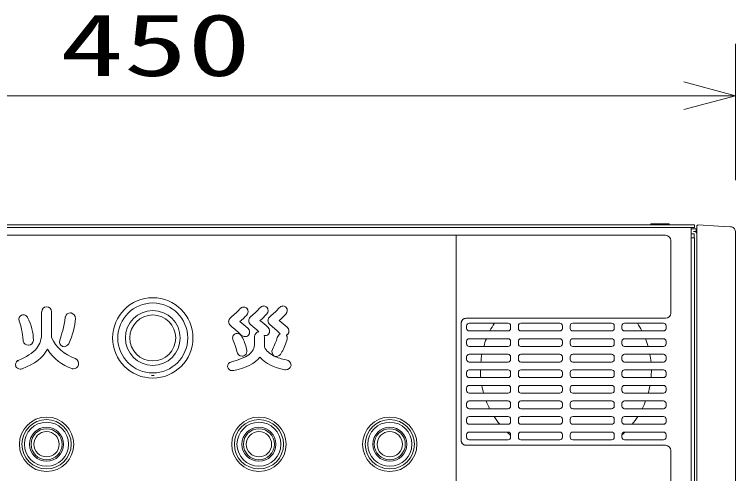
# Model space of a CAD drawing. Units: millimetres on the paper. Extents: x -401 to 401, y -280 to 280.
# Drawn here: x -341.83 to -313.99, y -159.73 to -142.02 of the extents above; entities that cross this region are included whole.
import ezdxf
from ezdxf.enums import TextEntityAlignment as Align

# ---------------------------------------------------------------- set-up
doc = ezdxf.new("R2010")
doc.units = ezdxf.units.MM
doc.layers.add('0-5_GAIKEI', color=4, linetype='Continuous', lineweight=9)
doc.layers.add('0-6_SUNPO', color=7, linetype='Continuous', lineweight=9)
doc.styles.add('ＭＳ ゴシック', font='')
doc.styles.get('ＭＳ ゴシック').set_extended_font_data('MS Gothic')

# ---------------------------------------------------------------- blocks, each defined once
blk = doc.blocks.new('_OPEN30')
at = {"layer": '0-6_SUNPO'}
blk.add_line((0, 0), (-1, 0), dxfattribs=at)
blk.add_lwpolyline([(-1, 0.2679), (0, 0), (-1, -0.2679)], dxfattribs=at)

msp = doc.modelspace()

# ---------------------------------------------------------------- linework, layer by layer
at = {"layer": '0-5_GAIKEI'}
for p, q in [((-315.712, -150.236), (-357.412, -150.236)), ((-315.812, -150.236), (-315.582, -150.236)), ((-315.712, -176.536), (-315.712, -150.236)), ((-315.712, -150.286), (-315.512, -150.286)), ((-315.512, -150.286), (-315.512, -150.386)), ((-355.992, -150.536), (-316.692, -150.536)), ((-355.992, -150.536), (-316.692, -150.536)), ((-324.773, -176.236), (-324.773, -150.536)), ((-315.592, -150.486), (-315.712, -150.486)), ((-315.512, -150.386), (-315.592, -150.386)), ((-315.592, -150.486), (-315.592, -150.636)), ((-316.492, -153.536), (-316.492, -150.736)), ((-315.712, -150.636), (-315.582, -150.636)), ((-315.582, -176.136), (-315.582, -150.636)), ((-340.782, -153.488), (-340.782, -154.312)), ((-340.403, -154.478), (-340.403, -153.488)), ((-339.481, -153.751), (-339.48, -153.746)), ((-324.59, -153.904), (-324.592, -153.936)), ((-324.592, -153.936), (-324.592, -158.436)), ((-324.592, -153.936), (-324.592, -158.436)), ((-324.582, -153.873), (-324.59, -153.904)), ((-324.57, -153.845), (-324.582, -153.873)), ((-324.554, -153.818), (-324.57, -153.845)), ((-324.534, -153.795), (-324.554, -153.818)), ((-324.511, -153.775), (-324.534, -153.795)), ((-324.484, -153.759), (-324.511, -153.775)), ((-324.456, -153.747), (-324.484, -153.759)), ((-324.425, -153.739), (-324.456, -153.747)), ((-324.392, -153.736), (-324.425, -153.739)), ((-324.392, -153.736), (-316.692, -153.736)), ((-322.777, -153.926), (-324.277, -153.926)), ((-320.777, -153.926), (-322.277, -153.926)), ((-318.777, -153.926), (-320.277, -153.926)), ((-316.777, -153.926), (-318.277, -153.926)), ((-333.481, -154.029), (-333.477, -154.033)), ((-332.707, -153.989), (-332.703, -153.993)), ((-331.963, -153.989), (-331.959, -153.993)), ((-324.377, -154.026), (-324.377, -154.126)), ((-324.277, -154.226), (-322.777, -154.226)), ((-322.677, -154.126), (-322.677, -154.026)), ((-322.377, -154.026), (-322.377, -154.126)), ((-322.277, -154.226), (-320.777, -154.226)), ((-320.677, -154.126), (-320.677, -154.026)), ((-320.377, -154.026), (-320.377, -154.126)), ((-320.277, -154.226), (-318.777, -154.226)), ((-318.677, -154.126), (-318.677, -154.026)), ((-318.377, -154.026), (-318.377, -154.126)), ((-318.277, -154.226), (-316.777, -154.226)), ((-316.677, -154.126), (-316.677, -154.026)), ((-333.301, -154.337), (-333.305, -154.339)), ((-333.076, -154.385), (-333.073, -154.388)), ((-332.562, -154.451), (-332.562, -154.739)), ((-332.183, -154.853), (-332.183, -154.451)), ((-324.377, -154.626), (-324.377, -154.726)), ((-322.777, -154.526), (-324.277, -154.526)), ((-322.677, -154.726), (-322.677, -154.626)), ((-322.377, -154.626), (-322.377, -154.726)), ((-320.777, -154.526), (-322.277, -154.526)), ((-320.677, -154.726), (-320.677, -154.626)), ((-320.377, -154.626), (-320.377, -154.726)), ((-318.777, -154.526), (-320.277, -154.526)), ((-318.677, -154.726), (-318.677, -154.626)), ((-318.377, -154.626), (-318.377, -154.726)), ((-316.777, -154.526), (-318.277, -154.526)), ((-316.677, -154.726), (-316.677, -154.626)), ((-324.277, -154.826), (-322.777, -154.826)), ((-322.277, -154.826), (-320.777, -154.826)), ((-320.277, -154.826), (-318.777, -154.826)), ((-318.277, -154.826), (-316.777, -154.826)), ((-331.813, -155.189), (-331.804, -155.195)), ((-331.802, -155.196), (-331.793, -155.199)), ((-324.377, -155.226), (-324.377, -155.326)), ((-322.777, -155.126), (-324.277, -155.126)), ((-322.677, -155.326), (-322.677, -155.226)), ((-322.377, -155.226), (-322.377, -155.326)), ((-320.777, -155.126), (-322.277, -155.126)), ((-320.677, -155.326), (-320.677, -155.226)), ((-320.377, -155.226), (-320.377, -155.326)), ((-318.777, -155.126), (-320.277, -155.126)), ((-318.677, -155.326), (-318.677, -155.226)), ((-318.377, -155.226), (-318.377, -155.326)), ((-316.777, -155.126), (-318.277, -155.126)), ((-316.677, -155.326), (-316.677, -155.226)), ((-341.681, -155.383), (-341.696, -155.391)), ((-324.277, -155.426), (-322.777, -155.426)), ((-322.277, -155.426), (-320.777, -155.426)), ((-320.277, -155.426), (-318.777, -155.426)), ((-318.277, -155.426), (-316.777, -155.426)), ((-324.377, -155.826), (-324.377, -155.926)), ((-322.777, -155.726), (-324.277, -155.726)), ((-322.677, -155.926), (-322.677, -155.826)), ((-322.377, -155.826), (-322.377, -155.926)), ((-320.777, -155.726), (-322.277, -155.726)), ((-320.677, -155.926), (-320.677, -155.826)), ((-320.377, -155.826), (-320.377, -155.926)), ((-318.777, -155.726), (-320.277, -155.726)), ((-318.677, -155.926), (-318.677, -155.826)), ((-318.377, -155.826), (-318.377, -155.926)), ((-316.777, -155.726), (-318.277, -155.726)), ((-316.677, -155.926), (-316.677, -155.826)), ((-324.277, -156.026), (-322.777, -156.026)), ((-322.277, -156.026), (-320.777, -156.026)), ((-320.277, -156.026), (-318.777, -156.026)), ((-318.277, -156.026), (-316.777, -156.026)), ((-324.377, -156.426), (-324.377, -156.526)), ((-322.777, -156.326), (-324.277, -156.326)), ((-322.677, -156.526), (-322.677, -156.426)), ((-322.377, -156.426), (-322.377, -156.526)), ((-320.777, -156.326), (-322.277, -156.326)), ((-320.677, -156.526), (-320.677, -156.426)), ((-320.377, -156.426), (-320.377, -156.526)), ((-318.777, -156.326), (-320.277, -156.326)), ((-318.677, -156.526), (-318.677, -156.426)), ((-318.377, -156.426), (-318.377, -156.526)), ((-316.777, -156.326), (-318.277, -156.326)), ((-316.677, -156.526), (-316.677, -156.426)), ((-324.277, -156.626), (-322.777, -156.626)), ((-322.277, -156.626), (-320.777, -156.626)), ((-320.277, -156.626), (-318.777, -156.626)), ((-318.277, -156.626), (-316.777, -156.626)), ((-322.777, -156.926), (-324.277, -156.926)), ((-320.777, -156.926), (-322.277, -156.926)), ((-318.777, -156.926), (-320.277, -156.926)), ((-316.777, -156.926), (-318.277, -156.926)), ((-324.377, -157.026), (-324.377, -157.126)), ((-324.277, -157.226), (-322.777, -157.226)), ((-322.677, -157.126), (-322.677, -157.026)), ((-322.377, -157.026), (-322.377, -157.126)), ((-322.277, -157.226), (-320.777, -157.226)), ((-320.677, -157.126), (-320.677, -157.026)), ((-320.377, -157.026), (-320.377, -157.126)), ((-320.277, -157.226), (-318.777, -157.226)), ((-318.677, -157.126), (-318.677, -157.026)), ((-318.377, -157.026), (-318.377, -157.126)), ((-318.277, -157.226), (-316.777, -157.226)), ((-316.677, -157.126), (-316.677, -157.026)), ((-322.777, -157.526), (-324.277, -157.526)), ((-320.777, -157.526), (-322.277, -157.526)), ((-318.777, -157.526), (-320.277, -157.526)), ((-316.777, -157.526), (-318.277, -157.526)), ((-324.377, -157.626), (-324.377, -157.726)), ((-324.277, -157.826), (-322.777, -157.826)), ((-322.677, -157.726), (-322.677, -157.626)), ((-322.377, -157.626), (-322.377, -157.726)), ((-322.277, -157.826), (-320.777, -157.826)), ((-320.677, -157.726), (-320.677, -157.626)), ((-320.377, -157.626), (-320.377, -157.726)), ((-320.277, -157.826), (-318.777, -157.826)), ((-318.677, -157.726), (-318.677, -157.626)), ((-318.377, -157.626), (-318.377, -157.726)), ((-318.277, -157.826), (-316.777, -157.826)), ((-316.677, -157.726), (-316.677, -157.626)), ((-322.777, -158.126), (-324.277, -158.126)), ((-320.777, -158.126), (-322.277, -158.126)), ((-318.777, -158.126), (-320.277, -158.126)), ((-316.777, -158.126), (-318.277, -158.126)), ((-324.377, -158.226), (-324.377, -158.326)), ((-322.677, -158.326), (-322.677, -158.226)), ((-322.377, -158.226), (-322.377, -158.326)), ((-320.677, -158.326), (-320.677, -158.226)), ((-320.377, -158.226), (-320.377, -158.326)), ((-318.677, -158.326), (-318.677, -158.226)), ((-318.377, -158.226), (-318.377, -158.326)), ((-316.677, -158.326), (-316.677, -158.226)), ((-324.592, -158.436), (-324.59, -158.469)), ((-324.59, -158.469), (-324.582, -158.5)), ((-324.582, -158.5), (-324.57, -158.528)), ((-324.57, -158.528), (-324.554, -158.555)), ((-324.554, -158.555), (-324.534, -158.578)), ((-324.534, -158.578), (-324.511, -158.598)), ((-324.511, -158.598), (-324.484, -158.614)), ((-324.484, -158.614), (-324.456, -158.626)), ((-324.456, -158.626), (-324.425, -158.634)), ((-324.425, -158.634), (-324.392, -158.636)), ((-324.392, -158.636), (-316.692, -158.636)), ((-324.392, -158.636), (-316.692, -158.636)), ((-324.277, -158.426), (-322.777, -158.426)), ((-322.277, -158.426), (-320.777, -158.426)), ((-320.277, -158.426), (-318.777, -158.426)), ((-318.277, -158.426), (-316.777, -158.426)), ((-316.492, -158.836), (-316.492, -176.036))]:
    msp.add_line(p, q, dxfattribs=at)
at = {"layer": '0-5_GAIKEI', "color": 7}
for p, q in [((-357.312, -150.136), (-315.582, -150.136)), ((-316.562, -150.091), (-317.262, -150.091)), ((-317.262, -150.136), (-317.262, -150.091)), ((-316.562, -150.136), (-316.562, -150.091)), ((-315.582, -150.136), (-315.582, -150.236)), ((-315.492, -176.584), (-315.492, -150.189)), ((-315.44, -150.139), (-314.656, -150.18)), ((-314.656, -150.18), (-314.182, -150.205)), ((-313.992, -150.405), (-313.992, -176.368))]:
    msp.add_line(p, q, dxfattribs=at)
at = {"layer": '0-5_GAIKEI'}
for points in [[(-333.128, -153.368), (-333.131, -153.371), (-333.134, -153.375)], [(-332.867, -153.348), (-332.875, -153.341), (-332.883, -153.336)], [(-332.354, -153.328), (-332.357, -153.332), (-332.36, -153.335)], [(-332.094, -153.309), (-332.101, -153.302), (-332.109, -153.296)], [(-331.61, -153.328), (-331.613, -153.332), (-331.616, -153.335)], [(-331.349, -153.309), (-331.356, -153.302), (-331.365, -153.296)], [(-341.547, -153.612), (-341.554, -153.614), (-341.56, -153.617)], [(-339.648, -153.53), (-339.659, -153.527), (-339.67, -153.527)], [(-341.651, -153.834), (-341.65, -153.837), (-341.649, -153.84)], [(-341.327, -153.702), (-341.329, -153.696), (-341.333, -153.691)], [(-339.866, -153.683), (-339.867, -153.686), (-339.868, -153.69)], [(-332.811, -154.403), (-332.8, -154.396), (-332.792, -154.386)], [(-332.037, -154.364), (-332.026, -154.356), (-332.018, -154.346)], [(-331.292, -154.364), (-331.282, -154.356), (-331.274, -154.346)], [(-341.496, -154.6), (-341.494, -154.611), (-341.491, -154.621)], [(-341.297, -154.779), (-341.291, -154.779), (-341.286, -154.779)], [(-341.098, -154.591), (-341.098, -154.584), (-341.098, -154.577)], [(-340.081, -154.584), (-340.083, -154.59), (-340.084, -154.595)], [(-339.747, -154.737), (-339.741, -154.729), (-339.737, -154.72)], [(-339.992, -154.818), (-339.984, -154.822), (-339.975, -154.825)], [(-339.468, -155.299), (-339.477, -155.293), (-339.486, -155.29)], [(-333.017, -155.195), (-333.012, -155.195), (-333.006, -155.193)], [(-341.691, -155.36), (-341.701, -155.364), (-341.709, -155.37)], [(-331.154, -155.564), (-331.151, -155.553), (-331.151, -155.542)], [(-341.553, -155.69), (-341.546, -155.688), (-341.54, -155.686)], [(-339.622, -155.677), (-339.615, -155.679), (-339.608, -155.68)], [(-331.399, -155.72), (-331.394, -155.721), (-331.389, -155.721)], [(-336.547, -155.945), (-336.492, -155.946), (-336.438, -155.945)]]:
    msp.add_lwpolyline(points, dxfattribs=at)
for centre, radius in [((-336.492, -154.496), 1.55), ((-336.492, -154.496), 1.35), ((-336.492, -154.496), 1.058), ((-336.492, -154.496), 0.888), ((-340.592, -158.596), 1.05), ((-332.392, -158.596), 1.05), ((-327.342, -158.596), 1.05), ((-340.592, -158.596), 0.95), ((-340.592, -158.596), 0.85), ((-332.392, -158.596), 0.95), ((-332.392, -158.596), 0.85), ((-327.342, -158.596), 0.95), ((-327.342, -158.596), 0.85), ((-340.592, -158.596), 0.656), ((-340.592, -158.596), 0.6), ((-340.592, -158.596), 0.488), ((-332.392, -158.596), 0.656), ((-332.392, -158.596), 0.6), ((-332.392, -158.596), 0.488), ((-327.342, -158.596), 0.656), ((-327.342, -158.596), 0.6), ((-327.342, -158.596), 0.488)]:
    msp.add_circle(centre, radius, dxfattribs=at)
at = {"layer": '0-5_GAIKEI', "color": 7}
for centre, radius, start, end in [((-315.442, -150.189), 0.05, 87.0001, 180), ((-314.193, -150.405), 0.2, 75.1055, 86.9505), ((-314.192, -150.405), 0.2, 0.0033, 75.1322)]:
    msp.add_arc(centre, radius, start, end, dxfattribs=at)
at = {"layer": '0-5_GAIKEI'}
for centre, radius, start, end in [((-316.692, -150.736), 0.2, 0, 90), ((-315.592, -150.486), 0.1, 0, 101.537), ((-340.587, -153.484), 0.194, 91.4629, 181.4629), ((-340.597, -153.484), 0.194, 358.5371, 88.5371), ((-332.978, -153.507), 0.204, 92.064, 137.0549), ((-333.017, -153.483), 0.202, 315.819, 41.9595), ((-332.205, -153.468), 0.204, 92.064, 137.0549), ((-332.243, -153.443), 0.202, 315.819, 41.9595), ((-331.46, -153.468), 0.204, 92.064, 137.0549), ((-331.499, -153.443), 0.202, 315.819, 41.9595), ((-341.475, -153.78), 0.183, 117.4084, 196.9496), ((-341.486, -153.792), 0.191, 90.346, 108.7032), ((-341.493, -153.79), 0.189, 31.8143, 88.0596), ((-339.669, -153.731), 0.203, 90.3272, 166.3555), ((-339.699, -153.743), 0.219, 359.01, 76.3865), ((-334.878, -151.75), 2.745, 309.6513, 316.9432), ((-334.105, -151.71), 2.745, 309.6513, 316.9432), ((-333.36, -151.71), 2.745, 309.6513, 316.9432), ((-316.692, -153.536), 0.2, 270, 0), ((-333.344, -153.86), 0.218, 181.4827, 230.8678), ((-335.316, -156.79), 3.655, 46.9313, 53.2067), ((-332.57, -153.82), 0.218, 181.4827, 230.8678), ((-334.542, -156.751), 3.655, 46.9313, 53.2067), ((-331.826, -153.82), 0.218, 181.4827, 230.8678), ((-333.798, -156.751), 3.655, 46.9313, 53.2067), ((-324.392, -153.936), 0.2, 90, 180), ((-324.277, -154.026), 0.1, 90, 180), ((-320.542, -155.736), 3.3, 146.7369, 152.7692), ((-322.777, -154.026), 0.1, 0, 90), ((-322.277, -154.026), 0.1, 90, 180), ((-320.777, -154.026), 0.1, 0, 90), ((-320.277, -154.026), 0.1, 90, 180), ((-318.777, -154.026), 0.1, 0, 90), ((-318.277, -154.026), 0.1, 90, 180), ((-320.542, -155.736), 3.3, 27.2308, 33.2631), ((-316.777, -154.026), 0.1, 0, 90), ((-337.806, -159.366), 6.869, 46.4835, 50.935), ((-332.952, -154.268), 0.198, 323.7348, 48.413), ((-336.982, -159.268), 6.792, 47.5819, 50.9504), ((-332.178, -154.229), 0.198, 323.7348, 48.413), ((-336.279, -159.316), 6.855, 46.6449, 50.9392), ((-331.434, -154.229), 0.198, 323.7348, 48.413), ((-324.277, -154.126), 0.1, 180, 270), ((-322.777, -154.126), 0.1, 270, 0), ((-322.277, -154.126), 0.1, 180, 270), ((-320.777, -154.126), 0.1, 270, 0), ((-320.277, -154.126), 0.1, 180, 270), ((-318.777, -154.126), 0.1, 270, 0), ((-318.277, -154.126), 0.1, 180, 270), ((-316.777, -154.126), 0.1, 270, 0), ((-341.753, -154.322), 0.971, 323.9144, 0.6007), ((-333.241, -154.497), 0.171, 112.0258, 157.4235), ((-333.229, -154.523), 0.199, 90.4169, 111.0514), ((-333.245, -154.538), 0.214, 23.0851, 86.1235), ((-332.37, -154.443), 0.192, 99.2448, 182.3906), ((-332.449, -154.45), 0.265, 359.8116, 10.3189), ((-332.158, -154.213), 0.191, 261.0918, 270.0098), ((-331.458, -154.533), 0.232, 119.5783, 167.2688), ((-331.433, -154.169), 0.24, 294.9966, 305.7795), ((-331.483, -154.492), 0.185, 30.9253, 34.9392), ((-341.285, -154.566), 0.214, 195.1259, 266.6952), ((-341.309, -154.568), 0.212, 276.2858, 353.6353), ((-339.899, -154.649), 0.193, 163.6327, 241.189), ((-339.926, -154.619), 0.214, 272.1459, 326.5564), ((-324.277, -154.626), 0.1, 90, 180), ((-324.277, -154.726), 0.1, 180, 270), ((-320.542, -155.736), 3.3, 158.4898, 163.9928), ((-322.777, -154.626), 0.1, 0, 90), ((-322.777, -154.726), 0.1, 270, 0), ((-322.277, -154.626), 0.1, 90, 180), ((-322.277, -154.726), 0.1, 180, 270), ((-320.777, -154.626), 0.1, 0, 90), ((-320.777, -154.726), 0.1, 270, 0), ((-320.277, -154.626), 0.1, 90, 180), ((-320.277, -154.726), 0.1, 180, 270), ((-318.777, -154.626), 0.1, 0, 90), ((-318.777, -154.726), 0.1, 270, 0), ((-318.277, -154.626), 0.1, 90, 180), ((-318.277, -154.726), 0.1, 180, 270), ((-320.542, -155.736), 3.3, 16.0072, 21.5102), ((-316.777, -154.626), 0.1, 0, 90), ((-316.777, -154.726), 0.1, 270, 0), ((-339.917, -154.624), 0.209, 253.6864, 269.7324), ((-333.036, -154.986), 0.211, 188.6452, 267.8569), ((-333.109, -154.996), 0.25, 331.6509, 16.9269), ((-331.7, -155.035), 0.191, 150.8234, 233.8076), ((-339.58, -155.489), 0.221, 347.5609, 59.5036), ((-333.044, -154.937), 0.26, 270.06, 275.8361), ((-333.042, -155.015), 0.182, 281.479, 326.7722), ((-331.721, -155.012), 0.201, 249.0266, 269.6814), ((-331.738, -154.982), 0.231, 274.086, 333.15), ((-331.364, -155.557), 0.214, 4.0253, 83.7521), ((-324.277, -155.226), 0.1, 90, 180), ((-324.277, -155.326), 0.1, 180, 270), ((-320.542, -155.736), 3.3, 169.3477, 174.6097), ((-322.777, -155.226), 0.1, 0, 90), ((-322.777, -155.326), 0.1, 270, 0), ((-322.277, -155.226), 0.1, 90, 180), ((-322.277, -155.326), 0.1, 180, 270), ((-320.777, -155.226), 0.1, 0, 90), ((-320.777, -155.326), 0.1, 270, 0), ((-320.277, -155.226), 0.1, 90, 180), ((-320.277, -155.326), 0.1, 180, 270), ((-318.777, -155.226), 0.1, 0, 90), ((-318.777, -155.326), 0.1, 270, 0), ((-318.277, -155.226), 0.1, 90, 180), ((-318.277, -155.326), 0.1, 180, 270), ((-320.542, -155.736), 3.3, 5.3903, 10.6523), ((-316.777, -155.226), 0.1, 0, 90), ((-316.777, -155.326), 0.1, 270, 0), ((-341.617, -155.523), 0.178, 121.0479, 199.4034), ((-341.612, -155.507), 0.19, 203.3196, 270), ((-339.552, -155.493), 0.193, 269.4897, 346.8818), ((-333.422, -155.594), 0.181, 97.5086, 183.8306), ((-333.428, -155.579), 0.176, 188.8792, 271.314), ((-331.356, -155.515), 0.208, 268.9119, 346.2716), ((-341.613, -155.426), 0.271, 270.4159, 282.8578), ((-339.552, -155.378), 0.308, 259.4036, 269.6145), ((-333.428, -155.422), 0.333, 270.6313, 281.0458), ((-331.36, -155.399), 0.324, 264.7317, 269.9907), ((-324.277, -155.826), 0.1, 90, 180), ((-320.542, -155.736), 3.3, 179.8264, 185.0416), ((-322.777, -155.826), 0.1, 0, 90), ((-322.277, -155.826), 0.1, 90, 180), ((-320.777, -155.826), 0.1, 0, 90), ((-320.277, -155.826), 0.1, 90, 180), ((-318.777, -155.826), 0.1, 0, 90), ((-318.277, -155.826), 0.1, 90, 180), ((-320.542, -155.736), 3.3, 354.9584, 0.1736), ((-316.777, -155.826), 0.1, 0, 90), ((-324.277, -155.926), 0.1, 180, 270), ((-322.777, -155.926), 0.1, 270, 0), ((-322.277, -155.926), 0.1, 180, 270), ((-320.777, -155.926), 0.1, 270, 0), ((-320.277, -155.926), 0.1, 180, 270), ((-318.777, -155.926), 0.1, 270, 0), ((-318.277, -155.926), 0.1, 180, 270), ((-316.777, -155.926), 0.1, 270, 0), ((-324.277, -156.426), 0.1, 90, 180), ((-320.542, -155.736), 3.3, 190.2992, 195.6462), ((-322.777, -156.426), 0.1, 0, 90), ((-322.277, -156.426), 0.1, 90, 180), ((-320.777, -156.426), 0.1, 0, 90), ((-320.277, -156.426), 0.1, 90, 180), ((-318.777, -156.426), 0.1, 0, 90), ((-318.277, -156.426), 0.1, 90, 180), ((-320.542, -155.736), 3.3, 344.3538, 349.7008), ((-316.777, -156.426), 0.1, 0, 90), ((-324.277, -156.526), 0.1, 180, 270), ((-322.777, -156.526), 0.1, 270, 0), ((-322.277, -156.526), 0.1, 180, 270), ((-320.777, -156.526), 0.1, 270, 0), ((-320.277, -156.526), 0.1, 180, 270), ((-318.777, -156.526), 0.1, 270, 0), ((-318.277, -156.526), 0.1, 180, 270), ((-316.777, -156.526), 0.1, 270, 0), ((-324.277, -157.026), 0.1, 90, 180), ((-320.542, -155.736), 3.3, 201.1374, 206.8409), ((-322.777, -157.026), 0.1, 0, 90), ((-322.277, -157.026), 0.1, 90, 180), ((-320.777, -157.026), 0.1, 0, 90), ((-320.277, -157.026), 0.1, 90, 180), ((-318.777, -157.026), 0.1, 0, 90), ((-318.277, -157.026), 0.1, 90, 180), ((-320.542, -155.736), 3.3, 333.1591, 338.8626), ((-316.777, -157.026), 0.1, 0, 90), ((-324.277, -157.126), 0.1, 180, 270), ((-322.777, -157.126), 0.1, 270, 0), ((-322.277, -157.126), 0.1, 180, 270), ((-320.777, -157.126), 0.1, 270, 0), ((-320.277, -157.126), 0.1, 180, 270), ((-318.777, -157.126), 0.1, 270, 0), ((-318.277, -157.126), 0.1, 180, 270), ((-316.777, -157.126), 0.1, 270, 0), ((-324.277, -157.626), 0.1, 90, 180), ((-320.542, -155.736), 3.3, 212.8488, 219.2965), ((-322.777, -157.626), 0.1, 0, 90), ((-322.277, -157.626), 0.1, 90, 180), ((-320.777, -157.626), 0.1, 0, 90), ((-320.277, -157.626), 0.1, 90, 180), ((-318.777, -157.626), 0.1, 0, 90), ((-318.277, -157.626), 0.1, 90, 180), ((-320.542, -155.736), 3.3, 320.7035, 327.1512), ((-316.777, -157.626), 0.1, 0, 90), ((-324.277, -157.726), 0.1, 180, 270), ((-322.777, -157.726), 0.1, 270, 0), ((-322.277, -157.726), 0.1, 180, 270), ((-320.777, -157.726), 0.1, 270, 0), ((-320.277, -157.726), 0.1, 180, 270), ((-318.777, -157.726), 0.1, 270, 0), ((-318.277, -157.726), 0.1, 180, 270), ((-316.777, -157.726), 0.1, 270, 0), ((-324.277, -158.226), 0.1, 90, 180), ((-320.542, -155.736), 3.3, 226.4059, 229.6865), ((-322.777, -158.226), 0.1, 0, 90), ((-322.277, -158.226), 0.1, 90, 180), ((-320.777, -158.226), 0.1, 0, 90), ((-320.277, -158.226), 0.1, 90, 180), ((-318.777, -158.226), 0.1, 0, 90), ((-318.277, -158.226), 0.1, 90, 180), ((-320.542, -155.736), 3.3, 311.0001, 313.5941), ((-316.777, -158.226), 0.1, 0, 90), ((-324.277, -158.326), 0.1, 180, 270), ((-322.777, -158.326), 0.1, 270, 0), ((-322.277, -158.326), 0.1, 180, 270), ((-320.777, -158.326), 0.1, 270, 0), ((-320.277, -158.326), 0.1, 180, 270), ((-318.777, -158.326), 0.1, 270, 0), ((-318.277, -158.326), 0.1, 180, 270), ((-316.777, -158.326), 0.1, 270, 0), ((-324.392, -158.436), 0.2, 180, 270), ((-316.692, -158.836), 0.2, 0, 90)]:
    msp.add_arc(centre, radius, start, end, dxfattribs=at)
for centre, major_axis, ratio, start_param, end_param in [((-334.989, -152.906), (2.167, 0.627), 0.628933, 5.294872, 5.533862), ((-333.076, -154.244), (-0.11, -0.94), 0.427783, 2.927919, 3.191617), ((-334.215, -152.866), (2.167, 0.627), 0.628933, 5.294872, 5.533862), ((-332.302, -154.204), (-0.11, -0.94), 0.427783, 2.927919, 3.191617), ((-333.471, -152.866), (2.167, 0.627), 0.628933, 5.294872, 5.533862), ((-331.557, -154.204), (-0.11, -0.94), 0.427783, 2.927919, 3.191617), ((-330.353, -154.193), (2.433, -0.391), 0.269964, 2.906288, 3.178446), ((-329.608, -154.193), (2.433, -0.391), 0.269964, 2.906288, 3.178446), ((-343.071, -159.258), (-1.098, -5.802), 0.203996, 2.540489, 2.812352), ((-346.714, -154.211), (5.607, -0.602), 0.563821, 0.074152, 0.347212), ((-340.449, -146.608), (0.124, -8.29), 0.110521, 0.274584, 0.545061), ((-345.294, -156.283), (5.637, 3.317), 0.431721, 5.73499, 6.008284), ((-331.126, -154.232), (2.433, -0.391), 0.269964, 2.906288, 3.178446), ((-329.707, -145.729), (10.469, 9.099), 0.327855, 3.0507, 3.318747), ((-331.272, -155.091), (2.13, -0.647), 0.269137, 3.120447, 3.37094), ((-332.763, -152.911), (-0.193, -1.532), 0.35143, 6.054695, 6.32737), ((-334.375, -156.022), (-0.649, -2.155), 0.664461, 2.291501, 2.562622), ((-333.029, -153.333), (0.118, -1.111), 0.412495, 6.239544, 6.512852), ((-332.255, -153.293), (0.118, -1.111), 0.412495, 6.239544, 6.512852), ((-332.548, -155.3), (-0.871, -1.454), 0.256285, 1.969022, 2.312887), ((-333.463, -155.545), (2.142, 1.141), 0.265665, 6.022629, 6.29577), ((-354.484, -148.83), (21.906, -6.028), 0.138156, 6.036234, 6.321187), ((-334.061, -156.11), (-0.097, -2.056), 0.444072, 2.151974, 2.422892), ((-332.056, -148.583), (0.106, -6.855), 0.197651, 0.318418, 0.499689), ((-347.685, -152.748), (6.919, -1.771), 0.341305, 5.840675, 6.112784), ((-359.856, -147.237), (19.334, -7.606), 0.226381, 6.034545, 6.26295), ((-334.374, -141.951), (-5.322, -13.699), 0.330803, 6.061828, 6.299259), ((-318.218, -147.639), (13.975, 7.195), 0.20993, 3.148042, 3.293386), ((-349.143, -147.936), (16.897, -7.117), 0.205858, 5.99425, 6.227149), ((-321.122, -146.778), (11.303, 8.373), 0.291432, 3.168616, 3.405132), ((-320.394, -148.829), (11.801, 6.002), 0.228284, 3.308791, 3.424883)]:
    msp.add_ellipse(centre, major_axis=major_axis, ratio=ratio, start_param=start_param, end_param=end_param, dxfattribs=at)
at = {"layer": '0-6_SUNPO'}
for p, q in [((-313.992, -148.405), (-313.992, -143.153)), ((-356.992, -145.153), (-315.992, -145.153))]:
    msp.add_line(p, q, dxfattribs=at)

# ---------------------------------------------------------------- block references
at = {"layer": '0-6_SUNPO', "xscale": 2, "yscale": 2}
msp.add_blockref('_OPEN30', (-313.992, -145.153), dxfattribs=at)

# ---------------------------------------------------------------- texts
at = {"layer": '0-6_SUNPO', "style": 'ＭＳ ゴシック', "width": 1.5}
msp.add_text('450', height=2.405, dxfattribs=at).set_placement((-340.064, -145.115), align=Align.BOTTOM_LEFT)

doc.saveas('drawing.dxf')
